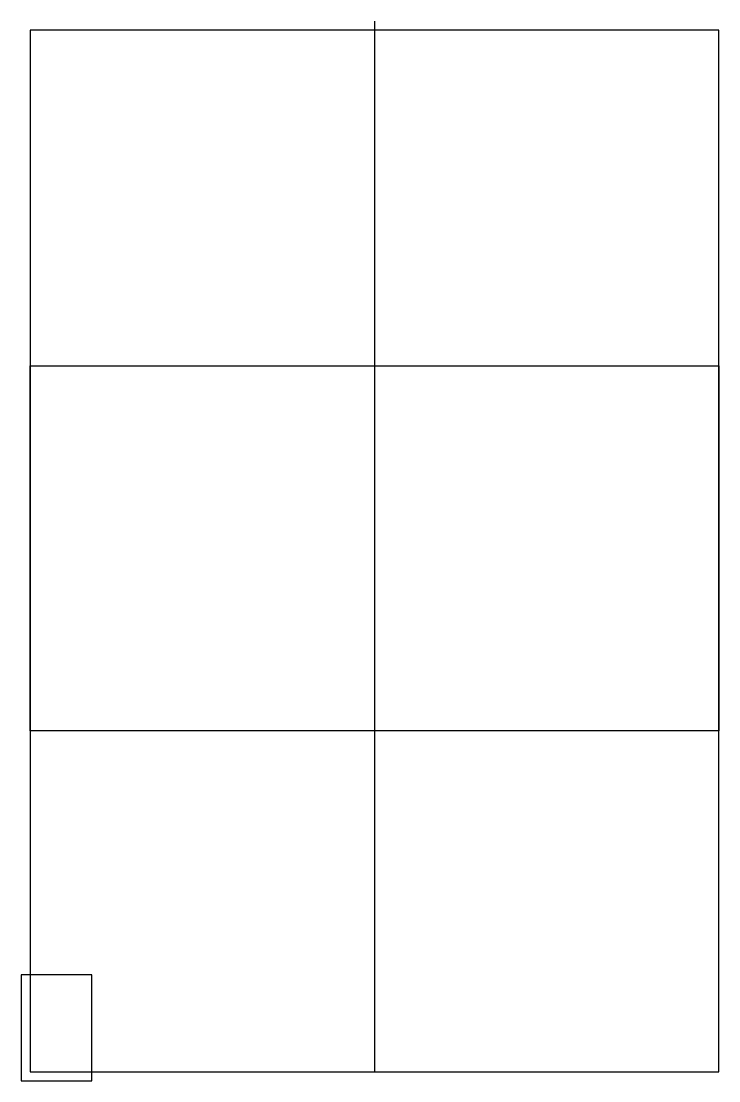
# Model space of a CAD drawing. Header units: metres. Extents: x 0 to 198, y 0 to 300.
import ezdxf

# ---------------------------------------------------------------- set-up
doc = ezdxf.new("R2010")
doc.units = ezdxf.units.M

# ---------------------------------------------------------------- blocks, each defined once
blk = doc.blocks.new('Window')
blk.add_line((10, 30), (10, 0.25))
for points in [[(0.25, 0.25), (19.75, 0.25), (19.75, 29.75), (0.25, 29.75)], [(0.25, 20.238), (19.75, 20.238), (19.75, 9.906), (0.25, 9.906)]]:
    blk.add_lwpolyline(points, close=True)

msp = doc.modelspace()

# ---------------------------------------------------------------- linework, layer by layer
msp.add_lwpolyline([(0, 0), (20, 0), (20, 30), (0, 30)], close=True)

# ---------------------------------------------------------------- block references
at = {"xscale": 10, "yscale": 10, "zscale": 10}
msp.add_blockref('Window', (0, 0), dxfattribs=at)

doc.saveas('drawing.dxf')
